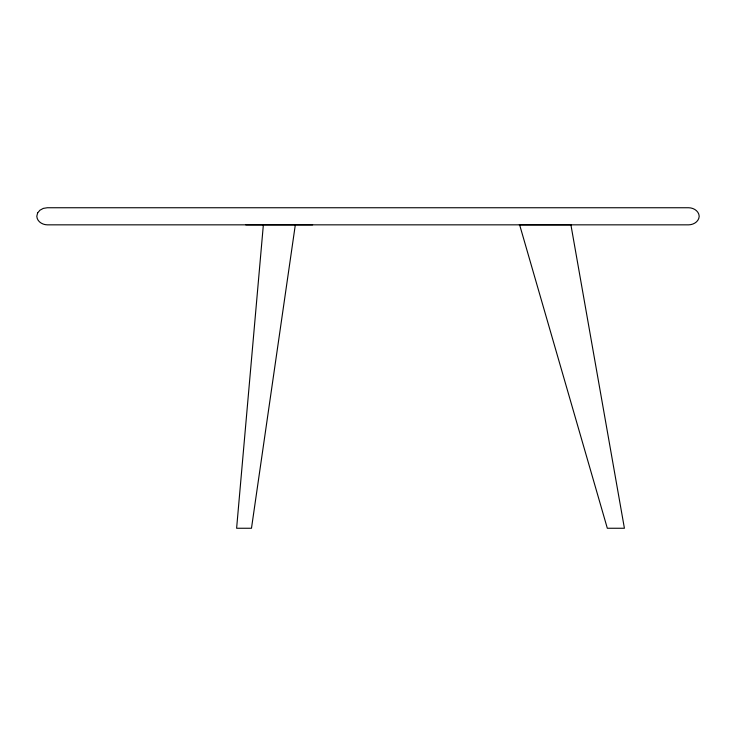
<?xml version="1.0" encoding="UTF-8"?>
<svg xmlns="http://www.w3.org/2000/svg" width="736" height="736" viewBox="0 0 736 736"><rect width="100%" height="100%" fill="white"/><g stroke="black" fill="none" stroke-linecap="round" stroke-linejoin="round"><path stroke-width="1.1" d="M263.341 225.05L236.615 528.255L251.482 528.255L295.292 225.05M519.69 225.05L607.32 528.255L624.413 528.255L570.952 225.05M571.421 224.839L519.285 224.839M312.644 224.839L245.796 224.839M37.6 213.017L36.8 216.292C37.104 221.591 42.403 224.774 47.316 224.839L688.684 224.839C693.597 224.774 698.896 221.591 699.2 216.292C698.896 210.984 693.597 207.8 688.684 207.745L47.316 207.745L43.295 208.389L39.882 210.248L37.6 213.017"/></g></svg>
